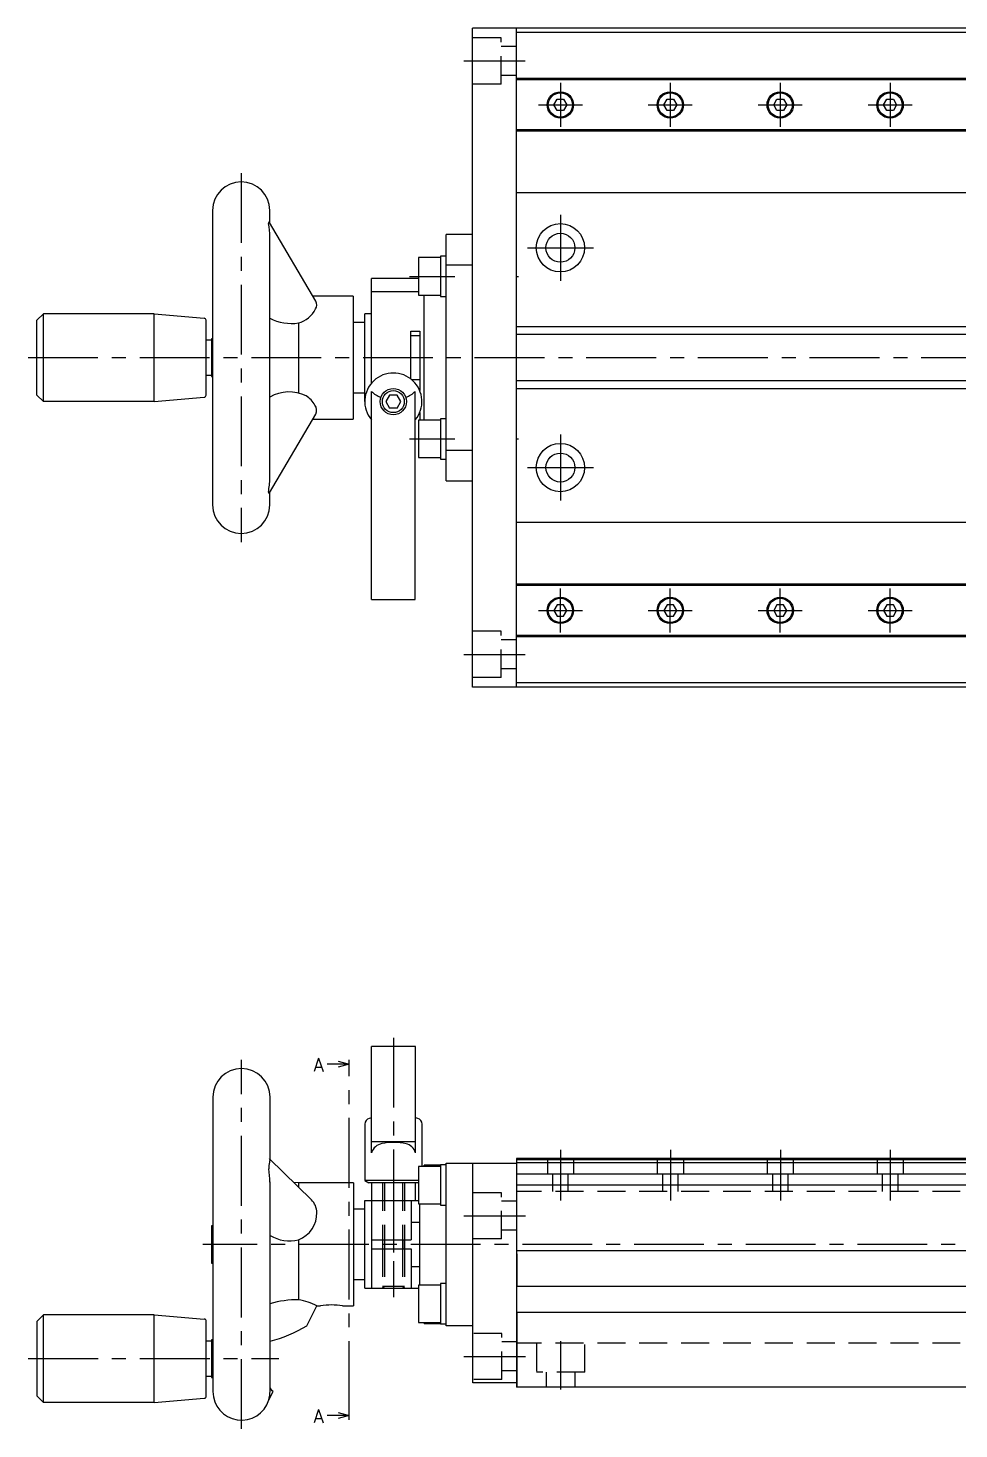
# Model space of a CAD drawing. Extents: x -2 to 670, y -8 to 327.
# Drawn here: x 237.3 to 449, y 8 to 326.7 of the extents above; entities that cross this region are included whole.
import ezdxf

# ---------------------------------------------------------------- set-up
doc = ezdxf.new("R2010")
doc.units = 0
doc.header["$LTSCALE"] = 0.5
doc.linetypes.add('CENTER', pattern=[50.8, 31.75, -6.35, 6.35, -6.35])
doc.linetypes.add('DASHED', pattern=[19.05, 12.7, -6.35])
for name, color, linetype in [('MSM_CENTER', 1, 'CENTER'), ('MSM_CONTINUOUS', 7, 'CONTINUOUS'), ('MSM_DASHED', 4, 'DASHED'), ('MSM_NARROW', 5, 'CONTINUOUS'), ('MSM_PART_NUMBER', 7, 'CONTINUOUS')]:
    doc.layers.add(name, color=color, linetype=linetype)
doc.styles.get("Standard").update_dxf_attribs({"font": 'txt.shx', "height": 3, "bigfont": 'bigfont.shx'})

msp = doc.modelspace()

# ---------------------------------------------------------------- linework, layer by layer
at = {"layer": 'MSM_CENTER'}
for p, q in [((336.36, 319.23), (350.36, 319.23)), ((358.36, 314.23), (358.36, 304.23)), ((383.36, 314.23), (383.36, 304.23)), ((408.36, 314.23), (408.36, 304.23)), ((433.36, 314.23), (433.36, 304.23)), ((353.36, 309.23), (363.36, 309.23)), ((378.36, 309.23), (388.36, 309.23)), ((403.36, 309.23), (413.36, 309.23)), ((428.36, 309.23), (438.36, 309.23)), ((285.76, 293.73), (285.76, 209.73)), ((358.36, 284.23), (358.36, 269.23)), ((350.86, 276.73), (365.86, 276.73)), ((324.06, 270.23), (334.36, 270.23)), ((348.36, 270.23), (348.86, 270.23)), ((237.26, 251.73), (670.36, 251.73)), ((324.06, 233.23), (334.36, 233.23)), ((348.36, 233.23), (348.86, 233.23)), ((358.36, 234.23), (358.36, 219.23)), ((350.86, 226.73), (365.86, 226.73)), ((358.36, 189.23), (358.36, 199.23)), ((383.36, 189.23), (383.36, 199.23)), ((408.36, 189.23), (408.36, 199.23)), ((433.36, 189.23), (433.36, 199.23)), ((353.36, 194.23), (363.36, 194.23)), ((378.36, 194.23), (388.36, 194.23)), ((403.36, 194.23), (413.36, 194.23)), ((428.36, 194.23), (438.36, 194.23)), ((336.36, 184.23), (350.36, 184.23)), ((320.41, 97), (320.41, 38)), ((285.81, 8), (285.81, 92)), ((310.31, 12.08), (310.31, 90)), ((358.41, 71.5), (358.41, 60)), ((383.41, 71.5), (383.41, 60)), ((408.41, 71.5), (408.41, 60)), ((433.41, 71.5), (433.41, 60)), ((320.41, 64), (320.41, 46.41)), ((336.41, 56.5), (350.41, 56.5)), ((670.41, 50), (277.01, 50)), ((358.41, 28), (358.41, 17)), ((237.31, 24), (294.31, 24)), ((336.41, 24.5), (350.46, 24.5))]:
    msp.add_line(p, q, dxfattribs=at)
at = {"layer": 'MSM_CONTINUOUS'}
for p, q in [((338.36, 176.73), (338.36, 326.73)), ((348.36, 326.73), (338.36, 326.73)), ((348.36, 176.73), (348.36, 326.73)), ((348.36, 326.68), (348.41, 326.68)), ((458.36, 325.73), (348.36, 325.73)), ((668.36, 326.73), (348.41, 326.73)), ((348.41, 326.73), (348.41, 326.68)), ((458.36, 315.23), (348.36, 315.23)), ((458.36, 314.93), (348.36, 314.93)), ((356.88, 309.23), (357.62, 310.51)), ((357.62, 307.95), (356.88, 309.23)), ((357.62, 310.51), (359.1, 310.51)), ((359.1, 310.51), (359.84, 309.23)), ((359.84, 309.23), (359.1, 307.95)), ((381.88, 309.23), (382.62, 310.51)), ((382.62, 307.95), (381.88, 309.23)), ((382.62, 310.51), (384.1, 310.51)), ((384.1, 310.51), (384.84, 309.23)), ((384.84, 309.23), (384.1, 307.95)), ((406.88, 309.23), (407.62, 310.51)), ((407.62, 307.95), (406.88, 309.23)), ((407.62, 310.51), (409.1, 310.51)), ((409.1, 310.51), (409.84, 309.23)), ((409.84, 309.23), (409.1, 307.95)), ((431.88, 309.23), (432.62, 310.51)), ((432.62, 307.95), (431.88, 309.23)), ((432.62, 310.51), (434.1, 310.51)), ((434.1, 310.51), (434.84, 309.23)), ((434.84, 309.23), (434.1, 307.95)), ((359.1, 307.95), (357.62, 307.95)), ((384.1, 307.95), (382.62, 307.95)), ((409.1, 307.95), (407.62, 307.95)), ((434.1, 307.95), (432.62, 307.95)), ((458.36, 303.53), (348.36, 303.53)), ((458.36, 303.23), (348.36, 303.23)), ((458.36, 289.23), (348.36, 289.23)), ((279.26, 285.23), (279.26, 218.23)), ((292.26, 282.32), (292.26, 285.23)), ((302.75, 264.58), (292.16, 282.48)), ((292.26, 224.25), (292.26, 279.19)), ((338.36, 279.73), (332.36, 279.73)), ((332.36, 223.73), (332.36, 279.73)), ((326.06, 274.48), (326.06, 265.98)), ((331.06, 274.48), (326.06, 274.48)), ((331.06, 274.83), (331.06, 265.63)), ((332.36, 274.83), (331.06, 274.83)), ((338.36, 272.74), (332.36, 272.74)), ((315.36, 245.88), (315.36, 269.73)), ((326.06, 269.73), (315.36, 269.73)), ((311.26, 265.73), (302.08, 265.73)), ((311.26, 265.73), (311.26, 237.73)), ((326.06, 266.69), (315.36, 266.69)), ((326.06, 265.98), (331.06, 265.98)), ((327.36, 237.48), (327.36, 265.98)), ((331.06, 265.63), (332.36, 265.63)), ((239.26, 260.23), (240.76, 261.73)), ((265.93, 261.73), (240.76, 261.73)), ((240.76, 241.73), (240.76, 261.73)), ((265.93, 241.73), (265.93, 261.73)), ((265.93, 261.73), (277.3, 260.73)), ((313.86, 241.73), (313.86, 261.73)), ((315.36, 261.73), (313.86, 261.73)), ((239.26, 243.23), (239.26, 260.23)), ((277.76, 243.22), (277.76, 260.23)), ((298.76, 259.62), (298.76, 243.67)), ((313.86, 259.73), (311.26, 259.73)), ((458.36, 258.73), (348.36, 258.73)), ((278.96, 255.73), (277.76, 255.73)), ((278.96, 255.98), (278.96, 247.48)), ((279.26, 255.98), (278.96, 255.98)), ((324.36, 257.73), (326.36, 257.73)), ((324.36, 246.85), (324.36, 257.73)), ((326.36, 256.73), (324.36, 256.73)), ((326.36, 257.73), (326.36, 244.23)), ((277.76, 247.73), (278.96, 247.73)), ((278.96, 247.48), (279.26, 247.48)), ((324.51, 246.73), (326.36, 246.73)), ((240.76, 241.73), (239.26, 243.23)), ((265.93, 241.73), (277.3, 242.72)), ((311.26, 243.73), (313.86, 243.73)), ((315.36, 196.73), (315.36, 244.06)), ((319.49, 243.23), (318.63, 241.73)), ((321.23, 243.23), (319.49, 243.23)), ((322.09, 241.73), (321.23, 243.23)), ((325.36, 196.73), (325.36, 244.06)), ((348.36, 244.73), (458.36, 244.73)), ((265.93, 241.73), (240.76, 241.73)), ((318.63, 241.73), (319.49, 240.23)), ((321.23, 240.23), (319.49, 240.23)), ((321.23, 240.23), (322.09, 241.73)), ((326.36, 239.23), (326.36, 237.48)), ((292.17, 220.97), (302.75, 238.87)), ((302.08, 237.73), (311.26, 237.73)), ((326.06, 237.48), (326.06, 228.98)), ((331.06, 237.48), (326.06, 237.48)), ((331.06, 237.83), (331.06, 228.63)), ((332.36, 237.83), (331.06, 237.83)), ((332.36, 230.71), (338.36, 230.71)), ((326.06, 228.98), (331.06, 228.98)), ((331.06, 228.63), (332.36, 228.63)), ((332.36, 223.73), (338.36, 223.73)), ((292.26, 218.23), (292.26, 221.13)), ((458.36, 214.23), (348.36, 214.23)), ((458.36, 200.23), (348.36, 200.23)), ((458.36, 199.93), (348.36, 199.93)), ((315.36, 196.73), (325.36, 196.73)), ((357.62, 195.51), (356.88, 194.23)), ((359.1, 195.51), (357.62, 195.51)), ((359.84, 194.23), (359.1, 195.51)), ((382.62, 195.51), (381.88, 194.23)), ((384.1, 195.51), (382.62, 195.51)), ((384.84, 194.23), (384.1, 195.51)), ((407.62, 195.51), (406.88, 194.23)), ((409.1, 195.51), (407.62, 195.51)), ((409.84, 194.23), (409.1, 195.51)), ((432.62, 195.51), (431.88, 194.23)), ((434.1, 195.51), (432.62, 195.51)), ((434.84, 194.23), (434.1, 195.51)), ((356.88, 194.23), (357.62, 192.95)), ((357.62, 192.95), (359.1, 192.95)), ((359.1, 192.95), (359.84, 194.23)), ((381.88, 194.23), (382.62, 192.95)), ((382.62, 192.95), (384.1, 192.95)), ((384.1, 192.95), (384.84, 194.23)), ((406.88, 194.23), (407.62, 192.95)), ((407.62, 192.95), (409.1, 192.95)), ((409.1, 192.95), (409.84, 194.23)), ((431.88, 194.23), (432.62, 192.95)), ((432.62, 192.95), (434.1, 192.95)), ((434.1, 192.95), (434.84, 194.23)), ((458.36, 188.53), (348.36, 188.53)), ((458.36, 188.23), (348.36, 188.23)), ((348.36, 176.73), (338.36, 176.73)), ((458.36, 177.73), (348.36, 177.73)), ((348.41, 176.78), (348.36, 176.78)), ((348.41, 176.78), (348.41, 176.73)), ((668.36, 176.73), (348.41, 176.73)), ((315.41, 70.86), (315.41, 95)), ((325.41, 95), (315.41, 95)), ((325.41, 70.86), (325.41, 95)), ((279.31, 83.5), (279.31, 16.5)), ((292.31, 69.35), (292.31, 83.5)), ((313.91, 77.37), (313.91, 64.5)), ((326.91, 67.75), (326.91, 77.37)), ((315.41, 73.42), (325.41, 73.42)), ((301.74, 60.15), (292.2, 69.46)), ((292.31, 69.17), (292.31, 69.2)), ((331.11, 67.75), (326.11, 67.75)), ((326.11, 67.75), (326.11, 59.25)), ((327.41, 67.75), (327.41, 68)), ((331.11, 68), (327.41, 68)), ((332.41, 68.1), (331.11, 68.1)), ((331.11, 68.1), (331.11, 58.9)), ((332.41, 31.5), (332.41, 68.5)), ((332.41, 68.5), (348.41, 68.5)), ((338.41, 18.5), (338.41, 68.5)), ((461.96, 69.5), (348.41, 69.5)), ((348.41, 69.5), (348.41, 17.5)), ((461.96, 69.2), (348.41, 69.2)), ((461.46, 68.55), (348.41, 68.55)), ((292.31, 16.62), (292.31, 64.2)), ((298.81, 64), (297.69, 64.1)), ((311.31, 64), (298.81, 64)), ((298.81, 64), (298.81, 63.01)), ((311.31, 64), (311.31, 36)), ((326.11, 64.5), (313.91, 64.5)), ((313.91, 64.5), (314.78, 64)), ((326.04, 64), (314.78, 64)), ((315.41, 64), (315.41, 40)), ((325.41, 60), (325.41, 64)), ((326.04, 64), (326.11, 64.04)), ((461.46, 65.95), (348.41, 65.95)), ((668.41, 63.5), (348.41, 63.5)), ((313.91, 58), (311.31, 58)), ((313.91, 60), (326.11, 60)), ((313.91, 40), (313.91, 60)), ((324.41, 60), (324.41, 51)), ((326.11, 59.25), (331.11, 59.25)), ((326.41, 40.75), (326.41, 59.25)), ((331.11, 58.9), (332.41, 58.9)), ((279.01, 54.25), (279.01, 45.75)), ((279.31, 54.25), (279.01, 54.25)), ((326.41, 55), (324.41, 55)), ((298.81, 51.06), (298.81, 37.38)), ((315.41, 51), (324.41, 51)), ((317.91, 51), (317.91, 49)), ((317.91, 51), (317.91, 49)), ((322.91, 49), (322.91, 51)), ((322.91, 51), (322.91, 49)), ((315.41, 49), (324.41, 49)), ((324.41, 49), (324.41, 40)), ((668.41, 48.5), (348.41, 48.5)), ((348.46, 47.81), (348.41, 47.81)), ((348.46, 47.81), (348.46, 40.5)), ((279.01, 45.75), (279.31, 45.75)), ((324.41, 45), (326.41, 45)), ((311.31, 42), (313.91, 42)), ((313.91, 40), (326.11, 40)), ((331.11, 40.75), (326.11, 40.75)), ((326.11, 40.75), (326.11, 32.25)), ((332.41, 41.1), (331.11, 41.1)), ((331.11, 41.1), (331.11, 31.9)), ((348.41, 40.5), (668.41, 40.5)), ((300.68, 31.49), (302.99, 36)), ((302.98, 36), (303.81, 36)), ((308.8, 36), (311.31, 36)), ((239.31, 32.5), (240.81, 34)), ((239.31, 15.5), (239.31, 32.5)), ((265.98, 34), (240.81, 34)), ((240.81, 14), (240.81, 34)), ((265.98, 14), (265.98, 34)), ((265.98, 34), (277.35, 33)), ((277.81, 15.49), (277.81, 32.51)), ((326.11, 32.25), (331.11, 32.25)), ((327.41, 32), (327.41, 32.25)), ((327.41, 32), (331.11, 32)), ((331.11, 31.9), (332.41, 31.9)), ((668.41, 34.5), (348.41, 34.5)), ((348.46, 34.5), (348.46, 17.5)), ((338.41, 31.5), (332.41, 31.5)), ((279.01, 28), (277.81, 28)), ((279.31, 28.25), (279.01, 28.25)), ((279.01, 28.25), (279.01, 19.75)), ((277.81, 20), (279.01, 20)), ((279.01, 19.75), (279.31, 19.75)), ((292.03, 14.6), (293.01, 16.51)), ((348.41, 18.5), (338.41, 18.5)), ((668.41, 17.5), (348.41, 17.5)), ((240.81, 14), (239.31, 15.5)), ((265.98, 14), (240.81, 14)), ((265.98, 14), (277.35, 15))]:
    msp.add_line(p, q, dxfattribs=at)
for centre, radius in [((358.36, 309.23), 3), ((358.36, 309.23), 2.75), ((383.36, 309.23), 3), ((383.36, 309.23), 2.75), ((408.36, 309.23), 3), ((408.36, 309.23), 2.75), ((433.36, 309.23), 3), ((433.36, 309.23), 2.75), ((358.36, 276.73), 5.5), ((358.36, 276.73), 3.3), ((320.36, 241.73), 3), ((320.36, 241.73), 2.5), ((358.36, 226.73), 5.5), ((358.36, 226.73), 3.3), ((358.36, 194.23), 3), ((358.36, 194.23), 2.75), ((383.36, 194.23), 3), ((383.36, 194.23), 2.75), ((408.36, 194.23), 3), ((408.36, 194.23), 2.75), ((433.36, 194.23), 3), ((433.36, 194.23), 2.75)]:
    msp.add_circle(centre, radius, dxfattribs=at)
for centre, radius, start, end in [((285.76, 285.23), 6.5, 0, 180), ((292.38, 282.36), 0.409, 147.3169, 194.7042), ((271.23, 278.84), 21.03, 0.9537, 9.3449), ((292.03, 282.45), 0.137, 15.5493, 88.8335), ((301.06, 263.77), 1.88, 329.5739, 25.5839), ((297.21, 265.52), 6.1, 284.6919, 333.6871), ((277.26, 260.23), 0.5, 0, 85), ((297.2, 270.46), 10.95, 243.1033, 278.1798), ((320.36, 241.73), 6.5, 320.2849, 219.7151), ((277.26, 243.22), 0.5, 275, 0), ((296.64, 235.1), 8.83, 63.8736, 119.8384), ((297.4, 238.01), 5.91, 29.8339, 58.0094), ((320.22, 249.33), 7.17, 227.3401, 247.8909), ((320.5, 249.33), 7.17, 292.1091, 312.6599), ((300.72, 239.7), 2.2, 337.8459, 34.7996), ((274.64, 224.49), 17.63, 354.2775, 359.2376), ((-386.52, 305.43), 683.71, 352.91661, 353.05297), ((292.4, 221.1), 0.423, 177.3591, 212.6166), ((291.63, 221.48), 0.739, 303.4802, 316.0683), ((285.76, 218.23), 6.5, 180, 0), ((285.81, 83.5), 6.5, 0, 180), ((315.21, 77.37), 1.3, 104.5706, 180), ((320.41, 57.36), 21.97, 103.1548, 104.5706), ((320.41, 57.36), 21.97, 75.4294, 76.8452), ((325.61, 77.37), 1.3, 0, 75.4294), ((318.31, 69.96), 3.03, 100.8084, 162.7136), ((320.39, 59.7), 13.5, 77.7627, 101.3139), ((322.57, 70.01), 2.96, 16.691, 76.8786), ((295.05, 67.65), 3.03, 158.9586, 189.5128), ((267.13, 63.58), 25.18, 1.3815, 8.1441), ((291.89, 69.17), 0.42, 353.8602, 43.0782), ((290.22, 69.37), 2.11, 342.3741, 353.3332), ((298.6, 57.11), 4.37, 1.6774, 44.0689), ((296.48, 57.12), 6.49, 291.0715, 1.0786), ((296.72, 59.34), 8.54, 238.9479, 284.1872), ((298.44, 15.84), 21.55, 89.0104, 106.5513), ((296.54, 23.5), 14.07, 62.7193, 80.7314), ((306.31, 22.22), 14, 79.7135, 100.2865), ((277.31, 32.51), 0.5, 0, 85), ((284.01, 59.24), 32.37, 284.8475, 300.9876), ((285.81, 16.5), 6.5, 180, 342.9891), ((284.83, 16.64), 7.48, 344.0942, 359.8778), ((272.49, 0.05), 26.29, 38.7334, 41.0812), ((277.31, 15.49), 0.5, 275, 0)]:
    msp.add_arc(centre, radius, start, end, dxfattribs=at)
at = {"layer": 'MSM_DASHED'}
for p, q in [((344.89, 324.48), (338.29, 324.48)), ((344.89, 313.98), (344.89, 324.48)), ((348.29, 322.53), (344.89, 322.53)), ((348.29, 315.93), (344.89, 315.93)), ((344.89, 313.98), (338.29, 313.98)), ((344.89, 189.48), (338.29, 189.48)), ((344.89, 178.98), (344.89, 189.48)), ((348.29, 187.53), (344.89, 187.53)), ((344.89, 178.98), (338.29, 178.98)), ((348.29, 180.93), (344.89, 180.93)), ((355.41, 69.5), (355.41, 66)), ((361.41, 66), (361.41, 69.5)), ((380.41, 69.5), (380.41, 66)), ((386.41, 66), (386.41, 69.5)), ((405.41, 69.5), (405.41, 66)), ((411.41, 66), (411.41, 69.5)), ((430.41, 69.5), (430.41, 66)), ((436.41, 66), (436.41, 69.5)), ((317.91, 64), (317.91, 51)), ((318.34, 64), (318.34, 51)), ((322.48, 64), (322.48, 51)), ((322.91, 64), (322.91, 51)), ((361.41, 66), (355.41, 66)), ((356.66, 62), (356.66, 66)), ((360.16, 62), (360.16, 66)), ((386.41, 66), (380.41, 66)), ((381.66, 62), (381.66, 66)), ((385.16, 62), (385.16, 66)), ((411.41, 66), (405.41, 66)), ((406.66, 62), (406.66, 66)), ((410.16, 62), (410.16, 66)), ((436.41, 66), (430.41, 66)), ((431.66, 62), (431.66, 66)), ((435.16, 62), (435.16, 66)), ((344.94, 61.75), (338.34, 61.75)), ((344.94, 51.25), (344.94, 61.75)), ((668.41, 62), (348.41, 62)), ((348.34, 59.8), (344.94, 59.8)), ((344.94, 51.25), (338.34, 51.25)), ((348.34, 53.2), (344.94, 53.2)), ((317.91, 49), (317.91, 40)), ((318.34, 49), (318.34, 40)), ((322.48, 49), (322.48, 40)), ((322.91, 49), (322.91, 40)), ((322.91, 40.43), (317.91, 40.43)), ((317.91, 40.43), (318.34, 40)), ((322.48, 40), (322.91, 40.43)), ((345.01, 29.75), (338.41, 29.75)), ((345.01, 19.25), (345.01, 29.75)), ((348.41, 27.8), (345.01, 27.8)), ((668.41, 27.5), (348.41, 27.5)), ((352.91, 27.5), (352.91, 20.9)), ((363.91, 20.9), (363.91, 27.5)), ((345.01, 19.25), (338.41, 19.25)), ((348.41, 21.2), (345.01, 21.2)), ((363.91, 20.9), (352.91, 20.9)), ((355.11, 20.9), (355.11, 17.5)), ((361.71, 17.5), (361.71, 20.9)), ((348.46, 18.55), (348.41, 18.55))]:
    msp.add_line(p, q, dxfattribs=at)
at = {"layer": 'MSM_NARROW'}
for p, q in [((458.36, 256.98), (348.36, 256.98)), ((458.36, 246.48), (348.36, 246.48)), ((318.34, 51), (318.34, 49)), ((322.48, 51), (322.48, 49))]:
    msp.add_line(p, q, dxfattribs=at)
at = {"layer": 'MSM_PART_NUMBER'}
for p, q in [((310.31, 91), (305.31, 91)), ((307.81, 91.67), (310.31, 91)), ((310.31, 91), (307.81, 90.33)), ((310.31, 90), (310.31, 92)), ((310.31, 11.08), (305.31, 11.08)), ((307.81, 11.75), (310.31, 11.08)), ((310.31, 11.08), (307.81, 10.41)), ((310.31, 10.08), (310.31, 12.08))]:
    msp.add_line(p, q, dxfattribs=at)

# ---------------------------------------------------------------- texts
for p in [(302.21, 89.35), (302.21, 9.42)]:
    msp.add_text('A', height=3, dxfattribs=at).set_placement(p)

doc.saveas('drawing.dxf')
